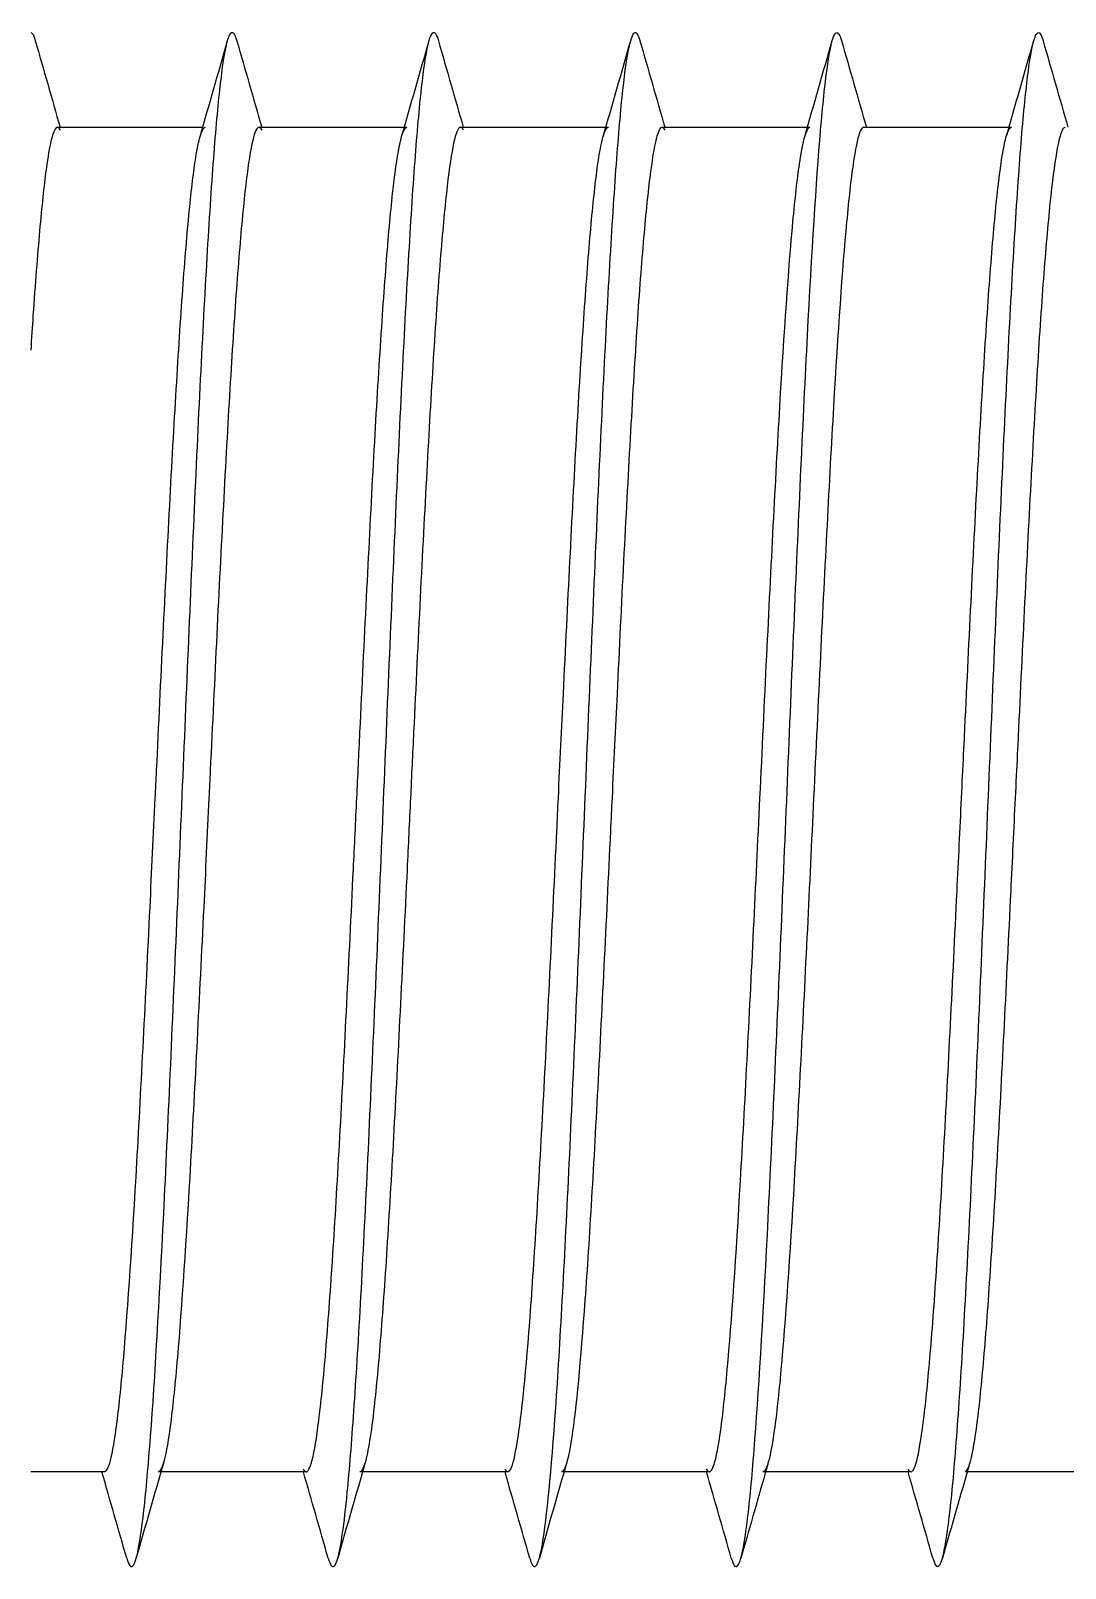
# Model space of a CAD drawing. Header units: millimetres. Extents: x 181 to 381, y 0 to 208.
# Drawn here: x 207.12 to 208.361, y 181.068 to 182.912 of the extents above; entities that cross this region are included whole.
import ezdxf

# ---------------------------------------------------------------- set-up
doc = ezdxf.new("R2010")
doc.units = ezdxf.units.MM
doc.layers.add('Make2D$可见线$曲线', color=7, linetype='Continuous', true_color=0x000000)

msp = doc.modelspace()

# ---------------------------------------------------------------- linework, layer by layer
at = {"layer": 'Make2D$可见线$曲线', "color": 18, "lineweight": -3, "true_color": 0x000000}
for points, knots in [([(207.1196, 182.9095), (207.1202, 182.9095), (207.122, 182.9083), (207.1238, 182.904), (207.125, 182.8998)], [11.0083307, 11.0083307, 11.0083307, 11.0083307, 11.0571688, 11.1506472, 11.1506472, 11.1506472, 11.1506472]), ([(207.3558, 182.8998), (207.3564, 182.902), (207.3596, 182.9114), (207.3633, 182.9108), (207.3664, 182.9014), (207.3669, 182.8997)], [17.1501581, 17.1501581, 17.1501581, 17.1501581, 17.2000424, 17.4048039, 17.4419172, 17.4419172, 17.4419172, 17.4419172]), ([(207.5976, 182.8998), (207.5989, 182.9045), (207.6026, 182.9128), (207.6064, 182.9079), (207.6087, 182.8997)], [23.4404874, 23.4404874, 23.4404874, 23.4404874, 23.5476774, 23.7320293, 23.7320293, 23.7320293, 23.7320293]), ([(207.8394, 182.8997), (207.8415, 182.907), (207.8452, 182.9128), (207.8489, 182.9054), (207.8505, 182.8998)], [29.7306648, 29.7306648, 29.7306648, 29.7306648, 29.8953112, 30.0223727, 30.0223727, 30.0223727, 30.0223727]), ([(208.0812, 182.8998), (208.0814, 182.9005), (208.0842, 182.9098), (208.0879, 182.9122), (208.0914, 182.9029), (208.0923, 182.8998)], [36.0211205, 36.0211205, 36.0211205, 36.0211205, 36.0381839, 36.2429456, 36.3126249, 36.3126249, 36.3126249, 36.3126249]), ([(208.323, 182.8998), (208.324, 182.9031), (208.3275, 182.9123), (208.3312, 182.9095), (208.334, 182.9003), (208.3341, 182.8997)], [42.3115798, 42.3115798, 42.3115798, 42.3115798, 42.3858195, 42.5905812, 42.6027796, 42.6027796, 42.6027796, 42.6027796]), ([(207.2461, 181.0802), (207.2466, 181.0818), (207.2497, 181.0938), (207.2554, 181.1322), (207.266, 181.2508), (207.2765, 181.4336), (207.287, 181.6588), (207.2949, 181.8412), (207.3028, 182.03), (207.3107, 182.2168), (207.3185, 182.3945), (207.3264, 182.5556), (207.3342, 182.6924), (207.342, 182.8004), (207.3492, 182.8685), (207.3538, 182.8929), (207.3558, 182.8998)], [14.298516, 14.298516, 14.298516, 14.298516, 14.333369, 14.53813, 14.742892, 15.152418, 15.357181, 15.561942, 15.766704, 15.971468, 16.176231, 16.380992, 16.585754, 16.790517, 16.99528, 17.150158, 17.150158, 17.150158, 17.150158]), ([(207.4879, 181.0802), (207.4918, 181.0936), (207.4982, 181.1388), (207.5073, 181.2518), (207.5179, 181.4241), (207.5284, 181.647), (207.539, 181.894), (207.5468, 182.0829), (207.5547, 182.2681), (207.5625, 182.4414), (207.5704, 182.5964), (207.5782, 182.7261), (207.586, 182.8246), (207.5925, 182.8775), (207.5963, 182.8954), (207.5976, 182.8998)], [20.588124, 20.588124, 20.588124, 20.588124, 20.885766, 21.090528, 21.295289, 21.704816, 21.909578, 22.114339, 22.319102, 22.523865, 22.728628, 22.933389, 23.138151, 23.342914, 23.440487, 23.440487, 23.440487, 23.440487]), ([(207.7298, 181.0803), (207.7317, 181.087), (207.7389, 181.1248), (207.7488, 181.2397), (207.7593, 181.4217), (207.7698, 181.636), (207.7803, 181.8837), (207.7908, 182.1356), (207.7987, 182.3182), (207.8065, 182.4872), (207.8144, 182.6353), (207.8222, 182.7568), (207.83, 182.8464), (207.8357, 182.8856), (207.8389, 182.8979), (207.8394, 182.8997)], [26.879592, 26.879592, 26.879592, 26.879592, 27.028637, 27.438163, 27.642925, 27.847687, 28.257213, 28.461975, 28.666737, 28.871499, 29.076262, 29.281025, 29.485787, 29.690548, 29.730665, 29.730665, 29.730665, 29.730665]), ([(207.9716, 181.0805), (207.9743, 181.0898), (207.9796, 181.1213), (207.9901, 181.2323), (208.0007, 181.4095), (208.0112, 181.6303), (208.0218, 181.872), (208.0322, 182.1277), (208.0427, 182.3674), (208.0531, 182.5855), (208.0636, 182.7591), (208.0738, 182.8627), (208.0788, 182.8914), (208.0812, 182.8998)], [33.17151, 33.17151, 33.17151, 33.17151, 33.376272, 33.581034, 33.99056, 34.195322, 34.400084, 34.80961, 35.014372, 35.219134, 35.628659, 35.833422, 36.02112, 36.02112, 36.02112, 36.02112]), ([(208.2134, 181.0802), (208.2141, 181.0829), (208.2175, 181.0971), (208.2236, 181.141), (208.2315, 181.234), (208.2421, 181.3998), (208.2526, 181.619), (208.2631, 181.8635), (208.2736, 182.116), (208.2841, 182.3623), (208.2946, 182.5734), (208.3024, 182.7071), (208.3102, 182.8113), (208.3171, 182.8724), (208.3213, 182.894), (208.323, 182.8998)], [39.459895, 39.459895, 39.459895, 39.459895, 39.519146, 39.723908, 39.928669, 40.133432, 40.542958, 40.747719, 40.952481, 41.362007, 41.566769, 41.771531, 41.976293, 42.181057, 42.31158, 42.31158, 42.31158, 42.31158]), ([(207.1517, 182.7959), (207.1497, 182.7959), (207.1478, 182.7927), (207.1458, 182.7864), (207.1432, 182.778), (207.1406, 182.7641), (207.138, 182.7449), (207.1354, 182.7256), (207.1328, 182.701), (207.1302, 182.6717), (207.1276, 182.6423), (207.125, 182.6083), (207.1223, 182.5701), (207.1214, 182.5568), (207.1205, 182.543), (207.1196, 182.5287)], [0.0024338, 0.0024338, 0.0024338, 0.0024338, 0.1558813, 0.1558813, 0.1558813, 0.3607261, 0.3607261, 0.3607261, 0.5660562, 0.5660562, 0.5660562, 0.771253, 0.771253, 0.771253, 0.8428209, 0.8428209, 0.8428209, 0.8428209]), ([(207.1552, 182.7924), (207.1547, 182.7934), (207.1542, 182.7943), (207.1536, 182.7948), (207.153, 182.7955), (207.1524, 182.7959), (207.1518, 182.7959)], [6.21593002, 6.21593002, 6.21593002, 6.21593002, 6.25785994, 6.25785994, 6.25785994, 6.30696057, 6.30696057, 6.30696057, 6.30696057]), ([(207.3935, 182.7959), (207.3923, 182.7959), (207.3911, 182.7947), (207.3898, 182.7922), (207.3872, 182.787), (207.3846, 182.7761), (207.382, 182.7598), (207.3794, 182.7436), (207.3768, 182.7219), (207.3742, 182.6953), (207.3716, 182.6687), (207.369, 182.6372), (207.3663, 182.6014), (207.3637, 182.5656), (207.3611, 182.5257), (207.3585, 182.4822), (207.3559, 182.4386), (207.3533, 182.3917), (207.3507, 182.3421), (207.348, 182.2926), (207.3454, 182.2408), (207.3428, 182.1875), (207.3402, 182.1342), (207.3376, 182.0796), (207.3349, 182.0247), (207.3344, 182.0138), (207.3339, 182.0028), (207.3334, 181.9918), (207.3313, 181.9478), (207.3292, 181.9039), (207.3271, 181.8605), (207.3244, 181.8062), (207.3218, 181.753), (207.3192, 181.7017), (207.3166, 181.6503), (207.3139, 181.6011), (207.3113, 181.5548), (207.306, 181.4619), (207.3008, 181.3823), (207.2955, 181.3208), (207.2928, 181.2901), (207.2902, 181.2641), (207.2876, 181.2434), (207.2849, 181.2226), (207.2823, 181.2071), (207.2796, 181.1972), (207.2794, 181.1964), (207.2793, 181.1958), (207.2791, 181.1951)], [0.002432, 0.002432, 0.002432, 0.002432, 0.098156, 0.098156, 0.098156, 0.303486, 0.303486, 0.303486, 0.508683, 0.508683, 0.508683, 0.713806, 0.713806, 0.713806, 0.918641, 0.918641, 0.918641, 1.124007, 1.124007, 1.124007, 1.329247, 1.329247, 1.329247, 1.534212, 1.534212, 1.534212, 1.575123, 1.575123, 1.575123, 1.739086, 1.739086, 1.739086, 1.944093, 1.944093, 1.944093, 2.149266, 2.149266, 2.149266, 2.561595, 2.561595, 2.561595, 2.766981, 2.766981, 2.766981, 2.972179, 2.972179, 2.972179, 2.986704, 2.986704, 2.986704, 2.986704]), ([(207.3228, 182.7848), (207.3237, 182.7879), (207.3246, 182.7904), (207.3255, 182.7922), (207.3267, 182.7947), (207.3279, 182.7959), (207.3291, 182.7959)], [6.1383926, 6.1383926, 6.1383926, 6.1383926, 6.2088057, 6.2088057, 6.2088057, 6.3045295, 6.3045295, 6.3045295, 6.3045295]), ([(207.6353, 182.7959), (207.6348, 182.7959), (207.6343, 182.7957), (207.6338, 182.7953), (207.6312, 182.7932), (207.6286, 182.7854), (207.626, 182.7722), (207.6234, 182.759), (207.6208, 182.7403), (207.6182, 182.7165), (207.6156, 182.6927), (207.613, 182.6639), (207.6104, 182.6306), (207.6077, 182.5972), (207.6051, 182.5594), (207.6025, 182.5178), (207.5999, 182.4762), (207.5973, 182.431), (207.5947, 182.383), (207.5921, 182.335), (207.5894, 182.2844), (207.5868, 182.232), (207.5842, 182.1795), (207.5816, 182.1255), (207.579, 182.0708), (207.5777, 182.0446), (207.5764, 182.0182), (207.5752, 181.9918), (207.5738, 181.9633), (207.5725, 181.9347), (207.5711, 181.9063), (207.5685, 181.8516), (207.5658, 181.7976), (207.5632, 181.7452), (207.5579, 181.6401), (207.5527, 181.543), (207.5474, 181.4599), (207.5448, 181.4184), (207.5421, 181.3808), (207.5395, 181.3475), (207.5369, 181.3143), (207.5343, 181.2857), (207.5316, 181.2621), (207.528, 181.23), (207.5244, 181.2075), (207.5209, 181.1951)], [0.002432, 0.002432, 0.002432, 0.002432, 0.040994, 0.040994, 0.040994, 0.246191, 0.246191, 0.246191, 0.451314, 0.451314, 0.451314, 0.65615, 0.65615, 0.65615, 0.861515, 0.861515, 0.861515, 1.066756, 1.066756, 1.066756, 1.27172, 1.27172, 1.27172, 1.476765, 1.476765, 1.476765, 1.575122, 1.575122, 1.575122, 1.681506, 1.681506, 1.681506, 1.886681, 1.886681, 1.886681, 2.299023, 2.299023, 2.299023, 2.504394, 2.504394, 2.504394, 2.70931, 2.70931, 2.70931, 2.988567, 2.988567, 2.988567, 2.988567]), ([(207.5646, 182.7848), (207.5662, 182.7905), (207.5678, 182.794), (207.5695, 182.7953), (207.57, 182.7957), (207.5705, 182.7959), (207.5709, 182.7959)], [6.1403175, 6.1403175, 6.1403175, 6.1403175, 6.2681107, 6.2681107, 6.2681107, 6.3066733, 6.3066733, 6.3066733, 6.3066733]), ([(207.8771, 182.7959), (207.8747, 182.7959), (207.8724, 182.7913), (207.87, 182.782), (207.8674, 182.7719), (207.8648, 182.7562), (207.8622, 182.7353), (207.8596, 182.7144), (207.857, 182.6883), (207.8544, 182.6574), (207.8517, 182.6266), (207.8491, 182.5912), (207.8465, 182.5517), (207.8439, 182.5123), (207.8413, 182.4691), (207.8387, 182.4227), (207.8361, 182.3763), (207.8335, 182.327), (207.8308, 182.2756), (207.8282, 182.2242), (207.8256, 182.171), (207.823, 182.1167), (207.821, 182.0754), (207.819, 182.0336), (207.817, 181.9918), (207.8164, 181.9786), (207.8157, 181.9655), (207.8151, 181.9523), (207.8098, 181.8422), (207.8046, 181.7342), (207.7993, 181.6352), (207.7967, 181.5857), (207.7941, 181.5389), (207.7914, 181.4954), (207.7888, 181.452), (207.7862, 181.4122), (207.7835, 181.3765), (207.7782, 181.305), (207.773, 181.2514), (207.7677, 181.2191), (207.7661, 181.209), (207.7644, 181.201), (207.7627, 181.1952)], [0.002434, 0.002434, 0.002434, 0.002434, 0.188779, 0.188779, 0.188779, 0.393614, 0.393614, 0.393614, 0.59898, 0.59898, 0.59898, 0.80422, 0.80422, 0.80422, 1.009185, 1.009185, 1.009185, 1.21423, 1.21423, 1.21423, 1.419237, 1.419237, 1.419237, 1.575157, 1.575157, 1.575157, 1.624217, 1.624217, 1.624217, 2.036559, 2.036559, 2.036559, 2.24193, 2.24193, 2.24193, 2.446847, 2.446847, 2.446847, 2.859311, 2.859311, 2.859311, 2.98831, 2.98831, 2.98831, 2.98831]), ([(208.1189, 182.7959), (208.1173, 182.7959), (208.1157, 182.7937), (208.114, 182.7893), (208.1114, 182.7822), (208.1088, 182.7696), (208.1062, 182.7516), (208.1036, 182.7336), (208.101, 182.7104), (208.0984, 182.6823), (208.0931, 182.6258), (208.0879, 182.5504), (208.0827, 182.4608), (208.0801, 182.4163), (208.0775, 182.3685), (208.0749, 182.3184), (208.0722, 182.2682), (208.0696, 182.2158), (208.067, 182.162), (208.0643, 182.1061), (208.0615, 182.049), (208.0588, 181.9918), (208.0563, 181.939), (208.0538, 181.8864), (208.0513, 181.8346), (208.0486, 181.7806), (208.046, 181.7278), (208.0434, 181.677), (208.0407, 181.6264), (208.0381, 181.5781), (208.0355, 181.5328), (208.0302, 181.4419), (208.0249, 181.3649), (208.0197, 181.3064), (208.017, 181.2772), (208.0144, 181.2529), (208.0117, 181.2338), (208.0093, 181.2165), (208.0069, 181.2035), (208.0045, 181.1952)], [0.002433, 0.002433, 0.002433, 0.002433, 0.130977, 0.130977, 0.130977, 0.336343, 0.336343, 0.336343, 0.541254, 0.541254, 0.541254, 0.953929, 0.953929, 0.953929, 1.158747, 1.158747, 1.158747, 1.363915, 1.363915, 1.363915, 1.577366, 1.577366, 1.577366, 1.774125, 1.774125, 1.774125, 1.979496, 1.979496, 1.979496, 2.184413, 2.184413, 2.184413, 2.596877, 2.596877, 2.596877, 2.802116, 2.802116, 2.802116, 2.988782, 2.988782, 2.988782, 2.988782]), ([(208.0482, 182.7849), (208.0487, 182.7865), (208.0492, 182.788), (208.0497, 182.7893), (208.0513, 182.7937), (208.0529, 182.7959), (208.0546, 182.7959)], [6.140872, 6.140872, 6.140872, 6.140872, 6.17826, 6.17826, 6.17826, 6.3068037, 6.3068037, 6.3068037, 6.3068037]), ([(208.3607, 182.7959), (208.3598, 182.7959), (208.3589, 182.7952), (208.358, 182.7939), (208.3554, 182.7899), (208.3528, 182.7804), (208.3502, 182.7654), (208.3476, 182.7504), (208.345, 182.7301), (208.3424, 182.7048), (208.3398, 182.6793), (208.3372, 182.649), (208.3345, 182.6142), (208.3319, 182.5794), (208.3293, 182.5404), (208.3267, 182.4977), (208.3241, 182.455), (208.3215, 182.4088), (208.3189, 182.3599), (208.3136, 182.262), (208.3084, 182.1547), (208.3032, 182.0446), (208.3023, 182.027), (208.3015, 182.0094), (208.3006, 181.9918), (208.2988, 181.9544), (208.297, 181.917), (208.2953, 181.88), (208.2926, 181.8255), (208.29, 181.772), (208.2874, 181.7202), (208.2821, 181.6163), (208.2769, 181.521), (208.2716, 181.4403), (208.269, 181.4), (208.2663, 181.3637), (208.2637, 181.3319), (208.261, 181.3001), (208.2584, 181.273), (208.2558, 181.251), (208.2531, 181.229), (208.2505, 181.2123), (208.2478, 181.201), (208.2473, 181.1988), (208.2468, 181.1969), (208.2463, 181.1951)], [0.002432, 0.002432, 0.002432, 0.002432, 0.073811, 0.073811, 0.073811, 0.279051, 0.279051, 0.279051, 0.48387, 0.48387, 0.48387, 0.689061, 0.689061, 0.689061, 0.894068, 0.894068, 0.894068, 1.099241, 1.099241, 1.099241, 1.511584, 1.511584, 1.511584, 1.577249, 1.577249, 1.577249, 1.716722, 1.716722, 1.716722, 1.921639, 1.921639, 1.921639, 2.334103, 2.334103, 2.334103, 2.539342, 2.539342, 2.539342, 2.744517, 2.744517, 2.744517, 2.949672, 2.949672, 2.949672, 2.988633, 2.988633, 2.988633, 2.988633]), ([(208.29, 182.7848), (208.2913, 182.789), (208.2925, 182.792), (208.2937, 182.7939), (208.2946, 182.7952), (208.2955, 182.7959), (208.2964, 182.7959)], [6.1404608, 6.1404608, 6.1404608, 6.1404608, 6.2353629, 6.2353629, 6.2353629, 6.3067418, 6.3067418, 6.3067418, 6.3067418]), ([(207.2083, 181.1842), (207.2106, 181.1843), (207.213, 181.1887), (207.2153, 181.1974), (207.2179, 181.2074), (207.2206, 181.2228), (207.2232, 181.2436), (207.2258, 181.2643), (207.2285, 181.2902), (207.2311, 181.3209), (207.2364, 181.3824), (207.2417, 181.4619), (207.2469, 181.5547), (207.2496, 181.601), (207.2522, 181.6502), (207.2548, 181.7016), (207.2575, 181.7529), (207.2601, 181.8061), (207.2627, 181.8603), (207.2648, 181.9037), (207.2669, 181.9476), (207.269, 181.9916), (207.2695, 182.0026), (207.2701, 182.0136), (207.2706, 182.0245), (207.2732, 182.0794), (207.2758, 182.1339), (207.2784, 182.1872), (207.2811, 182.2406), (207.2837, 182.2924), (207.2863, 182.3419), (207.2889, 182.3914), (207.2915, 182.4384), (207.2942, 182.482), (207.2968, 182.5255), (207.2994, 182.5654), (207.302, 182.6012), (207.3046, 182.6371), (207.3072, 182.6685), (207.3098, 182.6952), (207.3124, 182.7218), (207.315, 182.7434), (207.3176, 182.7597), (207.3194, 182.7704), (207.3211, 182.7788), (207.3228, 182.7848)], [3.154548, 3.154548, 3.154548, 3.154548, 3.334783, 3.334783, 3.334783, 3.539981, 3.539981, 3.539981, 3.745366, 3.745366, 3.745366, 4.157694, 4.157694, 4.157694, 4.362868, 4.362868, 4.362868, 4.567875, 4.567875, 4.567875, 4.731838, 4.731838, 4.731838, 4.77275, 4.77275, 4.77275, 4.977714, 4.977714, 4.977714, 5.182955, 5.182955, 5.182955, 5.388321, 5.388321, 5.388321, 5.593156, 5.593156, 5.593156, 5.798279, 5.798279, 5.798279, 6.003476, 6.003476, 6.003476, 6.138393, 6.138393, 6.138393, 6.138393]), ([(207.4501, 181.1838), (207.4505, 181.1838), (207.451, 181.184), (207.4514, 181.1843), (207.4567, 181.1882), (207.4619, 181.2146), (207.4672, 181.2621), (207.4699, 181.2857), (207.4725, 181.3143), (207.4751, 181.3475), (207.4778, 181.3808), (207.4804, 181.4184), (207.4831, 181.4599), (207.4883, 181.543), (207.4936, 181.6401), (207.4988, 181.7452), (207.5015, 181.7976), (207.5041, 181.8516), (207.5067, 181.9063), (207.5081, 181.9347), (207.5095, 181.9633), (207.5108, 181.9918), (207.5121, 182.0182), (207.5133, 182.0446), (207.5146, 182.0708), (207.5172, 182.1255), (207.5198, 182.1795), (207.5225, 182.232), (207.5251, 182.2844), (207.5277, 182.335), (207.5303, 182.383), (207.5329, 182.431), (207.5355, 182.4762), (207.5382, 182.5178), (207.5408, 182.5594), (207.5434, 182.5972), (207.546, 182.6306), (207.5486, 182.6639), (207.5512, 182.6927), (207.5538, 182.7165), (207.5564, 182.7403), (207.559, 182.759), (207.5616, 182.7722), (207.5626, 182.7772), (207.5636, 182.7814), (207.5646, 182.7848)], [3.154566, 3.154566, 3.154566, 3.154566, 3.187329, 3.187329, 3.187329, 3.599793, 3.599793, 3.599793, 3.804711, 3.804711, 3.804711, 4.010082, 4.010082, 4.010082, 4.422423, 4.422423, 4.422423, 4.627599, 4.627599, 4.627599, 4.733984, 4.733984, 4.733984, 4.83234, 4.83234, 4.83234, 5.037385, 5.037385, 5.037385, 5.242349, 5.242349, 5.242349, 5.44759, 5.44759, 5.44759, 5.652956, 5.652956, 5.652956, 5.857791, 5.857791, 5.857791, 6.062914, 6.062914, 6.062914, 6.140318, 6.140318, 6.140318, 6.140318]), ([(207.692, 181.1838), (207.6931, 181.1839), (207.6943, 181.185), (207.6954, 181.1872), (207.6981, 181.1923), (207.7007, 181.203), (207.7033, 181.2191), (207.7087, 181.2514), (207.7139, 181.305), (207.7192, 181.3765), (207.7218, 181.4122), (207.7244, 181.452), (207.7271, 181.4954), (207.7297, 181.5389), (207.7323, 181.5857), (207.735, 181.6352), (207.7403, 181.7342), (207.7455, 181.8422), (207.7508, 181.9523), (207.7514, 181.9655), (207.752, 181.9786), (207.7526, 181.9918), (207.7546, 182.0336), (207.7566, 182.0754), (207.7586, 182.1167), (207.7613, 182.171), (207.7639, 182.2242), (207.7665, 182.2756), (207.7691, 182.327), (207.7717, 182.3763), (207.7743, 182.4227), (207.7769, 182.4691), (207.7795, 182.5123), (207.7822, 182.5517), (207.7848, 182.5912), (207.7874, 182.6266), (207.79, 182.6574), (207.7926, 182.6883), (207.7952, 182.7144), (207.7978, 182.7353), (207.8004, 182.7562), (207.803, 182.7719), (207.8057, 182.782), (207.8059, 182.783), (207.8062, 182.7839), (207.8064, 182.7848)], [3.15258, 3.15258, 3.15258, 3.15258, 3.242588, 3.242588, 3.242588, 3.447825, 3.447825, 3.447825, 3.86029, 3.86029, 3.86029, 4.065208, 4.065208, 4.065208, 4.270578, 4.270578, 4.270578, 4.682919, 4.682919, 4.682919, 4.73198, 4.73198, 4.73198, 4.887901, 4.887901, 4.887901, 5.092908, 5.092908, 5.092908, 5.297953, 5.297953, 5.297953, 5.502917, 5.502917, 5.502917, 5.708158, 5.708158, 5.708158, 5.913524, 5.913524, 5.913524, 6.118359, 6.118359, 6.118359, 6.13813, 6.13813, 6.13813, 6.13813]), ([(207.9338, 181.1838), (207.9357, 181.1839), (207.9376, 181.1869), (207.9395, 181.1928), (207.9421, 181.201), (207.9447, 181.2147), (207.9474, 181.2338), (207.95, 181.2529), (207.9526, 181.2772), (207.9553, 181.3064), (207.9606, 181.3649), (207.9658, 181.4419), (207.9711, 181.5328), (207.9737, 181.5781), (207.9764, 181.6264), (207.979, 181.677), (207.9816, 181.7278), (207.9843, 181.7806), (207.9869, 181.8346), (207.9894, 181.8864), (207.9919, 181.939), (207.9945, 181.9918), (207.9972, 182.049), (207.9999, 182.1061), (208.0026, 182.162), (208.0053, 182.2158), (208.0079, 182.2682), (208.0105, 182.3184), (208.0131, 182.3685), (208.0157, 182.4163), (208.0183, 182.4608), (208.0236, 182.5504), (208.0288, 182.6258), (208.034, 182.6823), (208.0366, 182.7104), (208.0392, 182.7336), (208.0418, 182.7516), (208.044, 182.7663), (208.0461, 182.7775), (208.0482, 182.7849)], [3.154556, 3.154556, 3.154556, 3.154556, 3.301946, 3.301946, 3.301946, 3.507121, 3.507121, 3.507121, 3.712358, 3.712358, 3.712358, 4.124823, 4.124823, 4.124823, 4.329741, 4.329741, 4.329741, 4.535112, 4.535112, 4.535112, 4.731872, 4.731872, 4.731872, 4.945322, 4.945322, 4.945322, 5.15049, 5.15049, 5.15049, 5.355306, 5.355306, 5.355306, 5.767981, 5.767981, 5.767981, 5.972894, 5.972894, 5.972894, 6.140872, 6.140872, 6.140872, 6.140872]), ([(208.1756, 181.1838), (208.1782, 181.1839), (208.1808, 181.1897), (208.1835, 181.201), (208.1861, 181.2123), (208.1888, 181.229), (208.1914, 181.251), (208.1941, 181.273), (208.1967, 181.3001), (208.1993, 181.3319), (208.202, 181.3637), (208.2046, 181.4), (208.2072, 181.4403), (208.2125, 181.521), (208.2178, 181.6162), (208.223, 181.7202), (208.2256, 181.772), (208.2283, 181.8255), (208.2309, 181.88), (208.2327, 181.917), (208.2345, 181.9544), (208.2363, 181.9918), (208.2371, 182.0094), (208.2379, 182.027), (208.2388, 182.0446), (208.2441, 182.1547), (208.2493, 182.262), (208.2545, 182.3599), (208.2571, 182.4088), (208.2597, 182.455), (208.2624, 182.4977), (208.265, 182.5404), (208.2676, 182.5794), (208.2702, 182.6142), (208.2728, 182.649), (208.2754, 182.6793), (208.278, 182.7048), (208.2806, 182.7301), (208.2832, 182.7504), (208.2858, 182.7654), (208.2872, 182.7735), (208.2886, 182.78), (208.29, 182.7848)], [3.15459, 3.15459, 3.15459, 3.15459, 3.359502, 3.359502, 3.359502, 3.564657, 3.564657, 3.564657, 3.769832, 3.769832, 3.769832, 3.975069, 3.975069, 3.975069, 4.387534, 4.387534, 4.387534, 4.592452, 4.592452, 4.592452, 4.731925, 4.731925, 4.731925, 4.797589, 4.797589, 4.797589, 5.209932, 5.209932, 5.209932, 5.415106, 5.415106, 5.415106, 5.620113, 5.620113, 5.620113, 5.825303, 5.825303, 5.825303, 6.030122, 6.030122, 6.030122, 6.140461, 6.140461, 6.140461, 6.140461]), ([(207.5206, 181.1943), (207.519, 181.1888), (207.5174, 181.1855), (207.5158, 181.1843), (207.5153, 181.184), (207.5149, 181.1838), (207.5145, 181.1838)], [2.9945302, 2.9945302, 2.9945302, 2.9945302, 3.121775, 3.121775, 3.121775, 3.1545382, 3.1545382, 3.1545382, 3.1545382]), ([(207.7627, 181.1952), (207.7617, 181.1918), (207.7608, 181.1891), (207.7598, 181.1872), (207.7586, 181.185), (207.7575, 181.1839), (207.7563, 181.1838)], [2.9883103, 2.9883103, 2.9883103, 2.9883103, 3.0645494, 3.0645494, 3.0645494, 3.1545583, 3.1545583, 3.1545583, 3.1545583]), ([(208.0045, 181.1952), (207.9947, 181.1609), (207.9848, 181.1264), (207.9748, 181.0915), (207.9737, 181.0878), (207.9726, 181.084), (207.9716, 181.0802)], [0.1211674, 0.1211674, 0.1211674, 0.1211674, 0.2278602, 0.2278602, 0.2278602, 0.2395777, 0.2395777, 0.2395777, 0.2395777]), ([(208.0044, 181.1948), (208.0042, 181.1941), (208.004, 181.1934), (208.0038, 181.1928), (208.0019, 181.1869), (208, 181.1839), (207.9981, 181.1838)], [2.991581, 2.991581, 2.991581, 2.991581, 3.0072913, 3.0072913, 3.0072913, 3.1546811, 3.1546811, 3.1546811, 3.1546811]), ([(207.93, 181.1874), (207.9305, 181.1864), (207.931, 181.1856), (207.9315, 181.185), (207.9322, 181.1842), (207.933, 181.1838), (207.9337, 181.1838)], [3.05743587, 3.05743587, 3.05743587, 3.05743587, 3.09700686, 3.09700686, 3.09700686, 3.15212391, 3.15212391, 3.15212391, 3.15212391]), ([(207.2347, 181.0803), (207.2363, 181.0746), (207.2401, 181.0669), (207.2439, 181.0725), (207.2461, 181.0802)], [14.0026875, 14.0026875, 14.0026875, 14.0026875, 14.1286061, 14.2985161, 14.2985161, 14.2985161, 14.2985161]), ([(207.4765, 181.0802), (207.4789, 181.072), (207.4827, 181.0668), (207.4865, 181.0751), (207.4879, 181.0802)], [20.2935305, 20.2935305, 20.2935305, 20.2935305, 20.4762399, 20.5881237, 20.5881237, 20.5881237, 20.5881237]), ([(207.7183, 181.0802), (207.7188, 181.0786), (207.7219, 181.0691), (207.7257, 181.0682), (207.729, 181.0777), (207.7298, 181.0803)], [26.5838037, 26.5838037, 26.5838037, 26.5838037, 26.6191132, 26.8238747, 26.879592, 26.879592, 26.879592, 26.879592]), ([(207.9601, 181.0802), (207.9613, 181.076), (207.9651, 181.0669), (207.969, 181.0711), (207.9716, 181.0802)], [32.8738137, 32.8738137, 32.8738137, 32.8738137, 32.9667485, 33.1697442, 33.1697442, 33.1697442, 33.1697442]), ([(208.2019, 181.0803), (208.2039, 181.0735), (208.2077, 181.0669), (208.2115, 181.0737), (208.2134, 181.0802)], [39.1639882, 39.1639882, 39.1639882, 39.1639882, 39.3143825, 39.4598946, 39.4598946, 39.4598946, 39.4598946])]:
    msp.add_open_spline(points, degree=3, knots=knots, dxfattribs=at)
for points, degree in [([(207.125, 182.8998), (207.135, 182.8652), (207.1449, 182.8305), (207.1548, 182.7959)], 3), ([(207.3228, 182.7848), (207.3338, 182.8231), (207.3448, 182.8614), (207.3558, 182.8998)], 3), ([(207.3669, 182.8997), (207.3768, 182.8651), (207.3867, 182.8305), (207.3967, 182.7959)], 3), ([(207.5646, 182.7848), (207.5756, 182.8231), (207.5866, 182.8614), (207.5976, 182.8998)], 3), ([(207.6087, 182.8997), (207.6186, 182.865), (207.6285, 182.8304), (207.6385, 182.7959)], 3), ([(207.8064, 182.7848), (207.8173, 182.8226), (207.8283, 182.861), (207.8394, 182.8997)], 3), ([(207.8505, 182.8998), (207.8604, 182.8651), (207.8703, 182.8305), (207.8803, 182.7959)], 3), ([(208.0482, 182.7849), (208.0592, 182.8232), (208.0702, 182.8615), (208.0812, 182.8998)], 3), ([(208.0923, 182.8998), (208.1022, 182.8651), (208.1122, 182.8305), (208.1221, 182.7959)], 3), ([(208.29, 182.7848), (208.301, 182.8231), (208.312, 182.8614), (208.323, 182.8998)], 3), ([(208.3341, 182.8997), (208.344, 182.8651), (208.354, 182.8305), (208.3639, 182.796)], 3), ([(207.1517, 182.7959), (207.2391, 182.7959), (207.3264, 182.7959)], 2), ([(207.3935, 182.7959), (207.4818, 182.7959), (207.5701, 182.7959)], 2), ([(207.3971, 182.7924), (207.3959, 182.7947), (207.3947, 182.7958), (207.3936, 182.7959)], 3), ([(207.6353, 182.7959), (207.724, 182.7959), (207.8128, 182.7959)], 2), ([(207.6389, 182.7924), (207.6377, 182.7947), (207.6366, 182.7958), (207.6354, 182.7959)], 3), ([(207.8064, 182.7848), (207.8085, 182.7922), (207.8106, 182.7959), (207.8128, 182.7959)], 3), ([(207.8771, 182.7959), (207.9656, 182.7959), (208.0541, 182.7959)], 2), ([(207.8807, 182.7924), (207.8797, 182.7943), (207.8788, 182.7954), (207.8778, 182.7958)], 3), ([(208.1189, 182.7959), (208.2077, 182.7959), (208.2964, 182.7959)], 2), ([(207.2791, 181.1951), (207.2679, 181.1563), (207.2569, 181.118), (207.2461, 181.0802)], 3), ([(207.279, 181.1948), (207.2769, 181.1876), (207.2748, 181.1839), (207.2727, 181.1838)], 3), ([(207.5209, 181.1951), (207.5099, 181.1568), (207.4989, 181.1185), (207.4879, 181.0802)], 3), ([(207.7627, 181.1952), (207.7517, 181.1569), (207.7407, 181.1186), (207.7298, 181.0803)], 3), ([(208.2463, 181.1951), (208.2353, 181.1568), (208.2244, 181.1185), (208.2134, 181.0802)], 3), ([(208.2462, 181.1947), (208.2444, 181.1885), (208.2426, 181.185), (208.2408, 181.184)], 3), ([(207.2082, 181.1838), (207.1639, 181.1838), (207.1196, 181.1838)], 2), ([(207.2347, 181.0803), (207.2248, 181.1148), (207.2149, 181.1493), (207.205, 181.1838)], 3), ([(207.45, 181.1838), (207.3613, 181.1838), (207.2726, 181.1838)], 2), ([(207.4464, 181.1874), (207.4476, 181.185), (207.4488, 181.1838), (207.45, 181.1838)], 3), ([(207.4765, 181.0802), (207.4664, 181.1155), (207.4565, 181.15), (207.4468, 181.1838)], 3), ([(207.6919, 181.1838), (207.6031, 181.1838), (207.5144, 181.1838)], 2), ([(207.6882, 181.1874), (207.6894, 181.185), (207.6906, 181.1838), (207.6919, 181.1838)], 3), ([(207.7183, 181.0802), (207.7084, 181.1148), (207.6985, 181.1493), (207.6886, 181.1838)], 3), ([(207.9337, 181.1838), (207.8449, 181.1838), (207.7562, 181.1838)], 2), ([(207.9601, 181.0802), (207.9502, 181.1148), (207.9403, 181.1493), (207.9304, 181.1838)], 3), ([(208.1755, 181.1838), (208.0868, 181.1838), (207.998, 181.1838)], 2), ([(208.1718, 181.1874), (208.173, 181.185), (208.1743, 181.1838), (208.1755, 181.1838)], 3), ([(208.2019, 181.0803), (208.192, 181.1148), (208.1821, 181.1493), (208.1722, 181.1838)], 3), ([(208.4173, 181.1838), (208.3291, 181.1838), (208.2409, 181.1838)], 2)]:
    msp.add_open_spline(points, degree=degree, dxfattribs=at)

doc.saveas('drawing.dxf')
